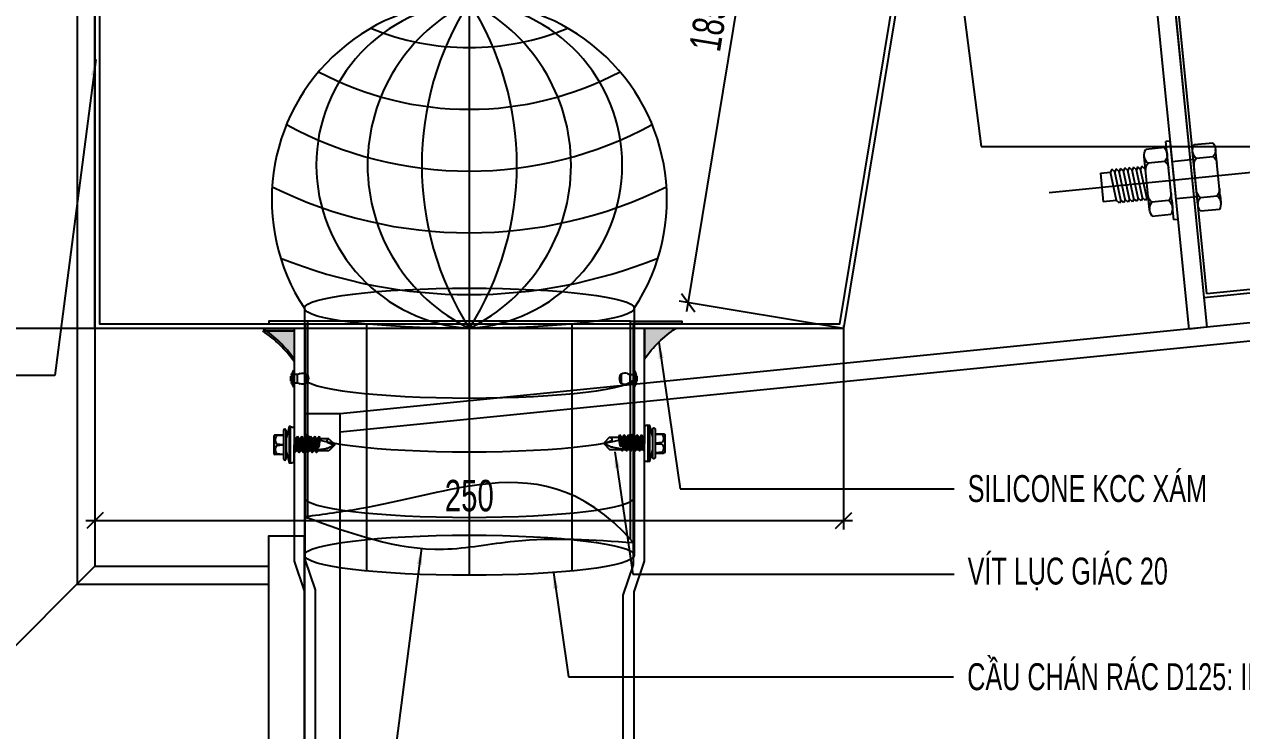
# Model space of a CAD drawing. Header units: inches. Extents: x 315041 to 662841, y -45540 to -35018.
# Drawn here: x 333324 to 333459.6, y -36438.1 to -36359.4 of the extents above; entities that cross this region are included whole.
import ezdxf

# ---------------------------------------------------------------- set-up
doc = ezdxf.new("R2010")
doc.units = ezdxf.units.IN
doc.header["$MEASUREMENT"] = 0
for name, color, linetype in [('2', 2, 'Continuous'), ('2NET-VE', 8, 'Continuous'), ('3', 3, 'Continuous'), ('5', 5, 'Continuous'), ('7', 7, 'Continuous'), ('8', 8, 'Continuous'), ('DOWNPOUT', 52, 'Continuous'), ('flashing', 6, 'Continuous'), ('GIANG', 1, 'Continuous'), ('STRUCTURE', 1, 'Continuous')]:
    doc.layers.add(name, color=color, linetype=linetype)
doc.styles.add('ST1H', font='vnshxh.shx', dxfattribs={"width": 0.7})
doc.dimstyles.new('3', dxfattribs={"dimtxt": 3.5, "dimasz": 1.8, "dimexe": 1, "dimexo": 0, "dimgap": 1, "dimtad": 1, "dimdec": 0, "dimlfac": 3, "dimzin": 0, "dimdsep": 46, "dimtxsty": 'ST1H', "dimblk": 'OBLIQUE', "dimcen": 1, "dimdle": 1, "dimclrd": 8, "dimclre": 8, "dimclrt": 3, "dimadec": 0, "dimazin": 0, "dimtfac": 1, "dimtdec": 0, "dimtix": 1, "dimtofl": 0, "dimtmove": 1, "dimatfit": 3, "dimfxl": 0.18, "dimtolj": 1, "dimtzin": 0, "dimlwd": -1, "dimlwe": -1, "dimarcsym": 1})

# ---------------------------------------------------------------- blocks, each defined once
blk = doc.blocks.new('*U235')
at = {"layer": '2NET-VE', "ltscale": 0.5}
for p, q in [((4.02871119149e-05, 8.319874689765246), (9.466706990808484, 8.319874685468669)), ((22.91343336234266, 7.38987916511723), (22.87069291986178, 7.38987916511723)), ((4.02871119149e-05, -8.320125312848058), (9.466706987119565, -8.32012531326473)), ((22.91343336234266, -7.389879165995813), (22.91174140836509, -7.389879165995813))]:
    blk.add_line(p, q, dxfattribs=at)
at = {"layer": '7', "linetype": 'Continuous'}
for p, q in [((21.91474915082497, 6.385581830747464), (23.13037662537889, 7.662698196652849)), ((22.34849698870519, -6.385581830907545), (23.84662732247149, 6.385581830747464)), ((23.13037662537889, 7.662698196652849), (23.84662732247149, 6.385581830747464)), ((23.84662732247149, 6.385581830747464), (25.06225479751291, 7.662698196652849)), ((24.28037516083921, -6.385581830907545), (25.77850549411803, 6.385581830747464)), ((25.06225479751291, 7.662698196652849), (25.77850549411803, 6.385581830747464)), ((25.77850549411803, 6.385581830747464), (26.99413296914124, 7.662698196652849)), ((26.21225333248574, -6.385581830907545), (27.71038366576819, 6.385581830747464)), ((26.99413296914124, 7.662698196652849), (27.71038366576819, 6.385581830747464)), ((27.71038366576819, 6.385581830747464), (28.92601114080596, 7.662698196652849)), ((28.14413150413591, -6.385581830907545), (29.64226183789859, 6.385581830747464)), ((28.92601114080596, 7.662698196652849), (29.64226183789859, 6.385581830747464)), ((29.64226183741473, 6.385581830747464), (30.8578893124343, 7.66269819663284)), ((30.07600967578244, -6.385581830925736), (31.57414000954876, 6.385581830747464)), ((30.07600967578244, -6.385581830925736), (31.57414000908308, 6.385581830747464)), ((30.8578893124343, 7.66269819663284), (31.57414000954876, 6.385581830747464)), ((31.57414000908308, 6.385581830747464), (32.78976748410267, 7.66269819663284)), ((32.00788784742896, -6.385581830945744), (33.50601818119527, 6.385581830747464)), ((32.78976748410267, 7.66269819663284), (33.50601818119527, 6.385581830747464)), ((33.50601818072963, 6.385581830727455), (34.72164565573101, 7.66269819663284)), ((33.93976601907914, -6.385581830945744), (35.43789635284182, 6.385581830727455)), ((33.93976601907914, -6.385581830945744), (35.43789635237615, 6.385581830747464)), ((33.93976601907914, -6.385581830945744), (35.43789635284182, 6.385581830727455)), ((34.72164565573101, 7.66269819663284), (35.43789635284182, 6.385581830727455)), ((35.43789635237615, 6.385581830747464), (36.65352382739937, 7.66269819663284)), ((35.87164419074386, -6.385581830945744), (37.36977452449199, 6.385581830727455)), ((36.65352382739937, 7.66269819663284), (37.36977452449199, 6.385581830727455)), ((41.87965121403455, 6.385581830727455), (37.36977452449199, 6.385581830727455)), ((41.87965121403455, 6.385581830727455), (41.87965121401636, -6.385581830965753)), ((22.09845355999121, -6.385581831003951), (21.66470572204915, -6.385581831003951)), ((22.34849698870519, -6.385581830907545), (21.91474915080314, -6.385581830907545)), ((22.34849698870519, -6.385581830907545), (23.06474768581963, -7.662698196812931)), ((23.06474768581963, -7.662698196812931), (24.28037516083921, -6.385581830907545)), ((24.28037516083921, -6.385581830907545), (24.99662585746617, -7.662698196812931)), ((24.99662585746617, -7.662698196812931), (26.21225333248574, -6.385581830907545)), ((26.21225333248574, -6.385581830907545), (26.92850402913452, -7.662698196812931)), ((26.92850402913452, -7.662698196812931), (28.14413150413591, -6.385581830907545)), ((28.14413150413591, -6.385581830907545), (28.86038220078105, -7.662698196812931)), ((28.86038220078105, -7.662698196812931), (30.07600967578244, -6.385581830925736)), ((30.07600967578244, -6.385581830925736), (30.79226037242758, -7.662698196812931)), ((30.79226037242758, -7.662698196812931), (32.00788784742896, -6.385581830945744)), ((32.00788784742896, -6.385581830945744), (32.72413854407775, -7.66269819683112)), ((32.72413854407775, -7.66269819683112), (33.93976601907914, -6.385581830945744)), ((33.93976601907914, -6.385581830945744), (34.65601671572429, -7.66269819683112)), ((34.65601671572429, -7.66269819683112), (35.87164419074386, -6.385581830945744)), ((35.87164419078388, -6.385581830925736), (41.87965121401636, -6.385581830965753))]:
    blk.add_line(p, q, dxfattribs=at)
at = {"layer": '8', "linetype": 'Continuous'}
for p, q in [((9.466666660932127, -17.55559797977184), (9.466666660932127, 17.55559797893329)), ((9.466666660932127, 17.55559797893329), (11.42394023400108, 17.55559797875867)), ((11.42394023384828, -17.55559797957721), (11.42394023400108, 17.55559797875867)), ((-10.24076548806624, 8.7777989853513), (-10.2407654878516, 11.85002863176863)), ((-10.240765487928, -11.8500286404868), (-10.2407654878516, 11.85002863176863)), ((-0.9216546193711109, 14.92225827810956), (-9.319110868458665, 14.92225827801315)), ((0, 8.777798985214877), (1.164153e-10, 11.85002863184684)), ((5.82077e-11, -11.85002864037039), (1.164153e-10, 11.85002863184684)), ((11.42394023400108, 8.777798989067373), (11.4239402339065, 11.85002863569933)), ((11.42394023394288, -11.85002863651789), (11.4239402339065, 11.85002863569933)), ((12.34559485337584, 14.92225828196205), (20.74305110248159, 14.92225828186383)), ((21.66470572206734, 8.777798989203795), (21.66470572185634, 11.85002863562111)), ((21.66470572189272, -11.85002863663431), (21.66470572185634, 11.85002863562111)), ((-1.38547495232342, 8.777798985313103), (-8.855290535466338, 8.777798985331293)), ((12.80941518632815, 8.777798989163779), (20.27923076947107, 8.777798989183788)), ((-10.24076548779339, -8.777798993854839), (-10.240765487928, -11.8500286404868)), ((-1.38547495232342, -8.77779899404947), (-8.855290535524544, -8.77779899404947)), ((-1.346052e-10, -8.777798993913047), (5.82077e-11, -11.85002864037039)), ((11.42394023411751, -8.77779899006237), (11.42394023394288, -11.85002863651789)), ((12.80941518632815, -8.777798990196976), (20.27923076948926, -8.777798990196976)), ((21.6647057218163, -8.777798990004161), (21.66470572189272, -11.85002863663431)), ((-9.319110868440477, -14.92225828672951), (-0.9216546193129032, -14.92225828665311)), ((20.7430511024634, -14.92225828287883), (12.34559485331763, -14.92225828280061)), ((9.466666660932127, -17.55559797977184), (11.42394023384828, -17.55559797957721))]:
    blk.add_line(p, q, dxfattribs=at)
at = {"layer": '8', "ltscale": 10}
blk.add_line((-32.75750375750795, -1.989e-12), (65.48963664654573, -4.292868183907592e-10), dxfattribs=at)
at = {"layer": '8', "linetype": 'Continuous'}
for centre, radius, start, end in [((-4.659476129978429, 11.85002863161401), 5.581289358038603, 146.6020000101309, 180), ((-6.141761090973886, 11.85002863184684), 4.099004396956814, 180, 228.5476307284402), ((-4.099004396895907, 11.85002863173043), 4.099004396956814, 311.4523692762854, 0), ((-5.581289358029606, 11.85002863184684), 5.581289358038603, 0, 33.39799999770286), ((17.00522959203069, 11.85002863569933), 5.581289358038603, 146.6020000022971, 180), ((15.52294463086061, 11.85002863558292), 4.099004396956814, 180, 228.5476307253763), ((17.56570132495678, 11.85002863569933), 4.099004396956814, 311.4523692715597, 0), ((16.08341636397951, 11.85002863546651), 5.581289358038603, 0, 33.39799998986911), ((-6.141761090915678, 5.705569339010372), 4.099004396956814, 131.4523692762853, 180), ((-4.099004396837699, 5.705569338875767), 4.099004396956814, 0, 48.54763072844033), ((15.52294463084242, 5.705569342726443), 4.099004396956814, 131.4523692715597, 180), ((17.5657013249204, 5.705569342862868), 4.099004396956814, 0, 48.54763072537632), ((-6.141761090973886, -5.705569347515727), 4.099004396956814, 180, 228.5476307284402), ((-6.141761090915678, -11.85002864035038), 4.099004396956814, 131.4523692762853, 180), ((-4.099004396895907, -5.705569347612134), 4.099004396956814, 311.4523692762854, 0), ((-4.099004396972304, -11.85002864025397), 4.099004396956814, 0, 48.54763072844033), ((15.52294463086061, -5.705569343759641), 4.099004396956814, 180, 228.5476307253763), ((15.52294463097703, -11.85002863640148), 4.099004396956814, 131.4523692715597, 180), ((17.56570132495678, -5.705569343663233), 4.099004396956814, 311.4523692715597, 0), ((17.56570132493859, -11.8500286364997), 4.099004396956814, 0, 48.54763072537632), ((-4.659476129880204, -11.85002864025397), 5.581289358038603, 180, 213.3979999977029), ((-5.581289358106005, -11.85002864040859), 5.581289358038603, 326.6020000101309, 0), ((17.00522959211073, -11.85002863655791), 5.581289358038603, 180, 213.3979999898691), ((16.08341636388493, -11.85002863640148), 5.581289358038603, 326.6020000022971, 0)]:
    blk.add_arc(centre, radius, start, end, dxfattribs=at)
blk = doc.blocks.new('*U234')
at = {"layer": '2NET-VE', "ltscale": 0.5}
for p, q in [((4.02871119149e-05, 8.319874689765246), (9.46670697776559, 8.319874685468669)), ((22.91343334929976, 7.38987916511723), (22.87069290681889, 7.38987916511723)), ((4.02871119149e-05, -8.320125312848058), (9.46670697407667, -8.32012531326473)), ((22.91343334929976, -7.389879165995813), (22.91174139532219, -7.389879165995813))]:
    blk.add_line(p, q, dxfattribs=at)
at = {"layer": '7', "linetype": 'Continuous'}
for p, q in [((21.91474913778207, 6.385581830747464), (23.13037661233599, 7.662698196652849)), ((22.34849697566229, -6.385581830907545), (23.8466273094286, 6.385581830747464)), ((23.13037661233599, 7.662698196652849), (23.8466273094286, 6.385581830747464)), ((23.8466273094286, 6.385581830747464), (25.06225478447001, 7.662698196652849)), ((24.28037514779631, -6.385581830907545), (25.77850548107513, 6.385581830747464)), ((25.06225478447001, 7.662698196652849), (25.77850548107513, 6.385581830747464)), ((25.77850548107513, 6.385581830747464), (26.99413295609835, 7.662698196652849)), ((26.21225331944284, -6.385581830907545), (27.7103836527253, 6.385581830747464)), ((26.99413295609835, 7.662698196652849), (27.7103836527253, 6.385581830747464)), ((27.7103836527253, 6.385581830747464), (28.92601112776307, 7.662698196652849)), ((28.14413149109301, -6.385581830907545), (29.64226182485569, 6.385581830747464)), ((28.92601112776307, 7.662698196652849), (29.64226182485569, 6.385581830747464)), ((29.64226182437184, 6.385581830747464), (30.85788929939141, 7.66269819663284)), ((30.07600966273954, -6.385581830925736), (31.57413999650586, 6.385581830747464)), ((30.07600966273954, -6.385581830925736), (31.57413999604019, 6.385581830747464)), ((30.85788929939141, 7.66269819663284), (31.57413999650586, 6.385581830747464)), ((31.57413999604019, 6.385581830747464), (32.78976747105978, 7.66269819663284)), ((32.00788783438607, -6.385581830945744), (33.50601816815238, 6.385581830747464)), ((32.78976747105978, 7.66269819663284), (33.50601816815238, 6.385581830747464)), ((33.50601816768673, 6.385581830727455), (34.72164564268812, 7.66269819663284)), ((33.93976600603624, -6.385581830945744), (35.43789633979893, 6.385581830727455)), ((33.93976600603624, -6.385581830945744), (35.43789633933326, 6.385581830747464)), ((33.93976600603624, -6.385581830945744), (35.43789633979893, 6.385581830727455)), ((34.72164564268812, 7.66269819663284), (35.43789633979893, 6.385581830727455)), ((35.43789633933326, 6.385581830747464), (36.65352381435648, 7.66269819663284)), ((35.87164417770096, -6.385581830945744), (37.36977451144909, 6.385581830727455)), ((36.65352381435648, 7.66269819663284), (37.36977451144909, 6.385581830727455)), ((41.87965120099166, 6.385581830727455), (37.36977451144909, 6.385581830727455)), ((41.87965120099166, 6.385581830727455), (41.87965120097347, -6.385581830965753)), ((22.09845354694831, -6.385581831003951), (21.66470570900626, -6.385581831003951)), ((22.34849697566229, -6.385581830907545), (21.91474913776024, -6.385581830907545)), ((22.34849697566229, -6.385581830907545), (23.06474767277674, -7.662698196812931)), ((23.06474767277674, -7.662698196812931), (24.28037514779631, -6.385581830907545)), ((24.28037514779631, -6.385581830907545), (24.99662584442327, -7.662698196812931)), ((24.99662584442327, -7.662698196812931), (26.21225331944284, -6.385581830907545)), ((26.21225331944284, -6.385581830907545), (26.92850401609163, -7.662698196812931)), ((26.92850401609163, -7.662698196812931), (28.14413149109301, -6.385581830907545)), ((28.14413149109301, -6.385581830907545), (28.86038218773816, -7.662698196812931)), ((28.86038218773816, -7.662698196812931), (30.07600966273954, -6.385581830925736)), ((30.07600966273954, -6.385581830925736), (30.79226035938469, -7.662698196812931)), ((30.79226035938469, -7.662698196812931), (32.00788783438607, -6.385581830945744)), ((32.00788783438607, -6.385581830945744), (32.72413853103486, -7.66269819683112)), ((32.72413853103486, -7.66269819683112), (33.93976600603624, -6.385581830945744)), ((33.93976600603624, -6.385581830945744), (34.6560167026814, -7.66269819683112)), ((34.6560167026814, -7.66269819683112), (35.87164417770096, -6.385581830945744)), ((35.87164417774098, -6.385581830925736), (41.87965120097347, -6.385581830965753))]:
    blk.add_line(p, q, dxfattribs=at)
at = {"layer": '8', "linetype": 'Continuous'}
for p, q in [((9.466666647889232, -17.55559797977184), (9.466666647889232, 17.55559797893329)), ((9.466666647889232, 17.55559797893329), (11.42394022095819, 17.55559797875867)), ((11.42394022080539, -17.55559797957721), (11.42394022095819, 17.55559797875867)), ((-10.24076548806624, 8.7777989853513), (-10.2407654878516, 11.85002863176863)), ((-10.240765487928, -11.8500286404868), (-10.2407654878516, 11.85002863176863)), ((-0.9216546193711109, 14.92225827810956), (-9.319110868458665, 14.92225827801315)), ((0, 8.777798985214877), (1.164153e-10, 11.85002863184684)), ((5.82077e-11, -11.85002864037039), (1.164153e-10, 11.85002863184684)), ((11.42394022095819, 8.777798989067373), (11.4239402208636, 11.85002863569933)), ((11.42394022089998, -11.85002863651789), (11.4239402208636, 11.85002863569933)), ((12.34559484033294, 14.92225828196205), (20.74305108943869, 14.92225828186383)), ((21.66470570902444, 8.777798989203795), (21.66470570881344, 11.85002863562111)), ((21.66470570884982, -11.85002863663431), (21.66470570881344, 11.85002863562111)), ((-1.38547495232342, 8.777798985313103), (-8.855290535466338, 8.777798985331293)), ((12.80941517328525, 8.777798989163779), (20.27923075642817, 8.777798989183788)), ((-10.24076548779339, -8.777798993854839), (-10.240765487928, -11.8500286404868)), ((-1.38547495232342, -8.77779899404947), (-8.855290535524544, -8.77779899404947)), ((-1.346052e-10, -8.777798993913047), (5.82077e-11, -11.85002864037039)), ((11.42394022107461, -8.77779899006237), (11.42394022089998, -11.85002863651789)), ((12.80941517328525, -8.777798990196976), (20.27923075644636, -8.777798990196976)), ((21.66470570877341, -8.777798990004161), (21.66470570884982, -11.85002863663431)), ((-9.319110868440477, -14.92225828672951), (-0.9216546193129032, -14.92225828665311)), ((20.7430510894205, -14.92225828287883), (12.34559484027473, -14.92225828280061)), ((9.466666647889232, -17.55559797977184), (11.42394022080539, -17.55559797957721))]:
    blk.add_line(p, q, dxfattribs=at)
at = {"layer": '8', "ltscale": 10}
blk.add_line((-32.75750375750795, -1.989e-12), (65.48963663350283, -4.292868183907592e-10), dxfattribs=at)
at = {"layer": '8', "linetype": 'Continuous'}
for centre, radius, start, end in [((-4.659476129978429, 11.85002863161401), 5.581289358038603, 146.6020000101309, 180), ((-6.141761090973886, 11.85002863184684), 4.099004396956814, 180, 228.5476307284402), ((-4.099004396895907, 11.85002863173043), 4.099004396956814, 311.4523692762854, 0), ((-5.581289358029606, 11.85002863184684), 5.581289358038603, 0, 33.39799999770286), ((17.0052295789878, 11.85002863569933), 5.581289358038603, 146.6020000022971, 180), ((15.52294461781772, 11.85002863558292), 4.099004396956814, 180, 228.5476307253763), ((17.56570131191389, 11.85002863569933), 4.099004396956814, 311.4523692715597, 0), ((16.08341635093662, 11.85002863546651), 5.581289358038603, 0, 33.39799998986911), ((-6.141761090915678, 5.705569339010372), 4.099004396956814, 131.4523692762853, 180), ((-4.099004396837699, 5.705569338875767), 4.099004396956814, 0, 48.54763072844033), ((15.52294461779953, 5.705569342726443), 4.099004396956814, 131.4523692715597, 180), ((17.56570131187751, 5.705569342862868), 4.099004396956814, 0, 48.54763072537632), ((-6.141761090973886, -5.705569347515727), 4.099004396956814, 180, 228.5476307284402), ((-6.141761090915678, -11.85002864035038), 4.099004396956814, 131.4523692762853, 180), ((-4.099004396895907, -5.705569347612134), 4.099004396956814, 311.4523692762854, 0), ((-4.099004396972304, -11.85002864025397), 4.099004396956814, 0, 48.54763072844033), ((15.52294461781772, -5.705569343759641), 4.099004396956814, 180, 228.5476307253763), ((15.52294461793413, -11.85002863640148), 4.099004396956814, 131.4523692715597, 180), ((17.56570131191389, -5.705569343663233), 4.099004396956814, 311.4523692715597, 0), ((17.5657013118957, -11.8500286364997), 4.099004396956814, 0, 48.54763072537632), ((-4.659476129880204, -11.85002864025397), 5.581289358038603, 180, 213.3979999977029), ((-5.581289358106005, -11.85002864040859), 5.581289358038603, 326.6020000101309, 0), ((17.00522957906783, -11.85002863655791), 5.581289358038603, 180, 213.3979999898691), ((16.08341635084203, -11.85002863640148), 5.581289358038603, 326.6020000022971, 0)]:
    blk.add_arc(centre, radius, start, end, dxfattribs=at)
blk = doc.blocks.new('XM150')
at = {"layer": '2', "ltscale": 0.015}
for p, q in [((68.90000000607688, 179.9999999968568), (0.9000000058440492, 180.0000000004657)), ((0.8999999975203536, 1.100000000558794), (0.9000000058440492, 180.0000000004657)), ((68.90000000607688, 179.9999999968568), (76.40000000526197, 167.0096189402975)), ((2.00000000372529, 178.9000000001397), (1.999999996740371, 2.328306436538696e-10)), ((2.00000000372529, 178.9000000001397), (68.26491470925976, 178.899999997695)), ((75.44737206102582, 166.4596189402509), (68.26491470925976, 178.899999997695)), ((76.40000000526197, 167.0096189402975), (75.44737206102582, 166.4596189402509)), ((-73.50000000023283, 12.99038106121588), (-72.5473720569862, 13.54038106126245)), ((-66.00000000046566, 3.608874976634979e-09), (-73.50000000023283, 12.99038106121588)), ((-72.5473720569862, 13.54038106126245), (-65.36491470516194, 1.100000003352761)), ((1.999999996740371, 2.328306436538696e-10), (-66.00000000046566, 3.608874976634979e-09)), ((-65.36491470516194, 1.100000003352761), (0.8999999975203536, 1.100000000558794))]:
    blk.add_line(p, q, dxfattribs=at)
at = {"layer": '5'}
blk.add_lwpolyline([(7.999999983760063, -9.999999999883585), (8.000000005296897, 139.9999999997672), (2.000000009255018, 139.9999999974389), (1.999999998894054, -10), (7.999999983760063, -9.999999999883585)], close=True, dxfattribs=at)
at = {"layer": 'GIANG', "xscale": 0.7499999999999999, "yscale": 0.7499999999999999, "zscale": 0.7499999999999999}
for name, p in [('*U235', (0.9000000036903657, 109.9973211312899)), ('*U234', (0.900000003632158, 39.99732113152277))]:
    blk.add_blockref(name, p, dxfattribs=at)
blk = doc.blocks.new('*U246')
at = {"layer": '2', "xscale": 0.008333333333333337, "yscale": 0.008333333333333337, "zscale": 0.008333333333333337, "rotation": 8.530765610063296}
blk.add_blockref('XM150', (0.1178482486984649, -0.698580519103416), dxfattribs=at)
blk = doc.blocks.new('*U247')
at = {"layer": '2', "color": 0, "linetype": 'ByBlock', "lineweight": -2, "transparency": 16777216}
blk.add_blockref('*U246', (0, 0), dxfattribs=at)
blk = doc.blocks.new('*U240')
at = {"layer": '2', "xscale": 0.008333333333333337, "yscale": 0.008333333333333337, "zscale": 0.008333333333333337, "rotation": 8.530765610063296}
blk.add_blockref('XM150', (0.1178482486984649, -0.698580519103416), dxfattribs=at)
blk = doc.blocks.new('*U241')
at = {"layer": '2', "color": 0, "linetype": 'ByBlock', "lineweight": -2, "transparency": 16777216}
blk.add_blockref('*U240', (0, 0), dxfattribs=at)
blk = doc.blocks.new('_Oblique')
at = {"color": 0, "linetype": 'ByBlock', "lineweight": -2}
blk.add_line((-0.5, -0.5), (0.5, 0.5), dxfattribs=at)
blk = doc.blocks.new('*D395')
at = {"color": 8, "linetype": 'Continuous', "transparency": 16777216}
for p, q in [((333415.2815352635, -36392.94440859745), (333415.2815352635, -36415.69611283659)), ((333331.837066212, -36396.27774193078), (333331.837066212, -36415.69611283659)), ((333330.837066212, -36414.69611283659), (333416.2815352635, -36414.69611283659))]:
    blk.add_line(p, q, dxfattribs=at)
at = {"layer": 'Defpoints', "color": 0, "transparency": 16777216}
for p in [(333415.2815352635, -36392.94440859745), (333331.837066212, -36396.27774193078), (333415.2815352635, -36414.69611283659)]:
    blk.add_point(p, dxfattribs=at)
at = {"color": 8, "transparency": 16777216, "xscale": 1.8, "yscale": 1.8, "zscale": 1.8, "rotation": 180}
blk.add_blockref('_Oblique', (333331.837066212, -36414.69611283659), dxfattribs=at)
at = {"color": 8, "transparency": 16777216, "xscale": 1.8, "yscale": 1.8, "zscale": 1.8}
blk.add_blockref('_Oblique', (333415.2815352635, -36414.69611283659), dxfattribs=at)
at = {"color": 3, "transparency": 16777216, "insert": (333373.5593007377, -36411.94611283659), "char_height": 3.5, "attachment_point": 5, "style": 'ST1H'}
blk.add_mtext('\\A1;250', dxfattribs=at)
blk = doc.blocks.new('*D396')
at = {"color": 8, "linetype": 'Continuous', "transparency": 16777216}
for p, q in [((333408.1025452284, -36328.71890529142), (333397.7773716012, -36391.40821068735)), ((333425.2816801625, -36332.56184889058), (333406.9533246864, -36329.54309710514)), ((333415.2815352635, -36393.27774193077), (333396.9531797875, -36390.25899014533))]:
    blk.add_line(p, q, dxfattribs=at)
at = {"layer": 'Defpoints', "color": 0, "transparency": 16777216}
for p in [(333425.2816801625, -36332.56184889058), (333397.9398859654, -36390.42150450948), (333415.2815352635, -36393.27774193077)]:
    blk.add_point(p, dxfattribs=at)
at = {"color": 8, "transparency": 16777216, "xscale": 1.8, "yscale": 1.8, "zscale": 1.8}
for p, rotation in [((333407.9400308643, -36329.70561146929), 80.64713084983309), ((333397.9398859654, -36390.42150450948), 260.6471308498331)]:
    blk.add_blockref('_Oblique', p, dxfattribs=dict(at, rotation=rotation))
at = {"color": 3, "transparency": 16777216, "insert": (333400.2265164257, -36359.61664348791), "char_height": 3.5, "attachment_point": 5, "rotation": 80.64713084983309, "style": 'ST1H'}
blk.add_mtext('\\A1;185', dxfattribs=at)
blk = doc.blocks.new('*D397')
at = {"color": 8, "linetype": 'Continuous', "transparency": 16777216}
for p, q in [((333331.837066212, -36300.06663289221), (333319.5401329883, -36300.06663289221)), ((333320.5401329883, -36394.27774193077), (333320.5401329883, -36299.06663289221)), ((333331.837066212, -36393.27774193077), (333319.5401329883, -36393.27774193077))]:
    blk.add_line(p, q, dxfattribs=at)
at = {"layer": 'Defpoints', "color": 0, "transparency": 16777216}
for p in [(333320.5401329883, -36300.06663289221), (333331.837066212, -36300.06663289221), (333331.837066212, -36393.27774193077)]:
    blk.add_point(p, dxfattribs=at)
at = {"color": 8, "transparency": 16777216, "xscale": 1.8, "yscale": 1.8, "zscale": 1.8}
for p, rotation in [((333320.5401329883, -36300.06663289221), 90), ((333320.5401329883, -36393.27774193077), 270)]:
    blk.add_blockref('_Oblique', p, dxfattribs=dict(at, rotation=rotation))
at = {"color": 3, "transparency": 16777216, "insert": (333317.7901329883, -36346.67218741144), "char_height": 3.5, "attachment_point": 5, "rotation": 90, "style": 'ST1H'}
blk.add_mtext('\\A1;280', dxfattribs=at)
blk = doc.blocks.new('Short_Self_drilling')
at = {"layer": 'STRUCTURE', "color": 1, "linetype": 'Continuous'}
for p, q in [((-3.430611339657064, 3.753919678788276), (-3.432241159947287, 6.753919236069512)), ((2.996096488470096, 7.185983073446356), (-3.003902626091595, 7.182723432865324)), ((3.426530505556522, 3.757644982309622), (3.424900685266298, 6.757644539590662)), ((6.427627954479767, 1.738392833212921), (-6.429513005297069, 1.731407889110349)), ((5.140815966860309, 3.758576308190055), (-5.14489680096085, 3.752988352908037)), ((-2.573002946065441, 2.897242611076892), (-5.14443113802034, 2.895845622256533)), ((2.569853437845137, 2.900036588717998), (-2.573002946065441, 2.897242611076892)), ((-2.139722270753346, 2.804301490893651), (-2.139772891068527, 2.897477973489782)), ((6.254783779336451, 0.0033980583401509), (0, 0)), ((2.153436330773339, 2.803610794889015), (2.153384068114194, 2.899810331941417)), ((2.155231403857344, -0.5005684986439779), (2.15495177851361, 0.0141360434123012)), ((5.141281629800816, 2.901433577538357), (2.569853437845137, 2.900036588717998)), ((2.991563898096242, -1.173873452849355), (-2.701271820829788, -0.2300478911484528)), ((2.992392778130254, -2.699587513408329), (-2.700442940795775, -1.755761951707427)), ((2.993221658163487, -4.225301573973735), (-2.699614060763321, -3.281476012272638)), ((-2.137447682919757, -1.38251746946623), (-2.137727308262713, -0.8678129274101462)), ((-2.136618802886524, -2.908231530031636), (-2.136898428229479, -2.393526987975357)), ((-2.135789922853291, -4.433945590590611), (-2.136069548196246, -3.919241048534526)), ((2.156060283889798, -2.026282559202952), (2.155780658547623, -1.511578017146868)), ((2.15688916392459, -3.551996619768162), (2.156609538580076, -3.037292077712078)), ((2.994050538196721, -5.751015634532515), (-2.698785180729308, -4.807190072831807)), ((2.994879418229954, -7.276729695091684), (-2.697956300695295, -6.332904133390587)), ((-1.907191146453572, -7.989583161942521), (-2.697127420662841, -7.858618193949756)), ((-2.136158421138263, -12.33087536617618), (-2.138249313164383, -8.482184079380202)), ((-2.134961042819278, -5.959659651149584), (-2.135240668163012, -5.444955109093501)), ((-2.134132162785265, -7.485373711708558), (-2.134411788129, -6.970669169652475)), ((2.995708298264746, -8.802443755650854), (-1.142445727708296, -8.11637169230341)), ((2.157718043957824, -5.077710680327137), (2.157438418614089, -4.563006138271052)), ((2.158546923991057, -6.603424740886306), (2.158267298648102, -6.088720198830222)), ((2.15937580402429, -8.129138801445281), (2.159096178681335, -7.614434259389196)), ((2.149547514491652, -12.31434126327446), (2.147825613319842, -9.144849030159936))]:
    blk.add_line(p, q, dxfattribs=at)
for points in [[(-0.1341407912236069, 3.755710563915012), (-0.330345590953844, 6.230310601738112, 0.3388783609517814), (-3.136335632067389, 6.228786181678383), (-3.329851547487903, 3.753974418914497)], [(3.295402521552594, 3.757573743949576), (3.099197721822357, 6.232173781772481, 0.3388783609517814), (0.2932076807080323, 6.230649361712753), (0.0996917652875189, 3.755837598948866)], [(-6.429280173826034, 1.302836523784402, -0.0888693454293002), (-6.25478377933567, -0.0033980583403458), (0, 0)], [(-0.0831780369654942, -14.04042361661777), (-1.03952331320709, -12.24293085970332, -0.1486571711961959), (-1.399506232658105, -11.20425887450743), (-1.950379671918978, -7.716112156382742, -0.8150058696070384), (-1.207708120741569, -7.772025647410178, 0.1508326184272741), (-0.8461097890631208, -8.67637043731208)], [(2.149547514491652, -12.31434126327446), (0.1736163688643241, -14.2353829229142, -0.3335959825449872), (-0.1674471447708389, -14.24431018685326), (-2.136158421138263, -12.33087536617618)], [(2.149547514491652, -12.31434126327446), (1.711418715799611, -11.69935902120947, 0.522420288142555), (0.8806162489542787, -11.70855234734862), (-0.1674471447708389, -14.24431018685326)]]:
    blk.add_lwpolyline(points, format="xyb", dxfattribs=at)
blk.add_lwpolyline([(6.427860785949242, 1.309821467886779), (6.427627954479767, 1.738392833212921), (2.141332692833592, 2.806627274651808), (-2.144380960424314, 2.804298959951016), (-6.429513005297069, 1.731407889110349), (-6.429280173826034, 1.302836523784402)], close=True, dxfattribs=at)
for points in [[(2.991563898096242, -1.173873452849355), (2.155780993783212, -1.512195084185675), (-2.14239666522995, -0.8481802353483413), (-2.701271820829788, -0.2300478911484528), (-2.356202546260776, -0.0012800624287723)], [(2.992392778130254, -2.699587513408329), (2.156609873816445, -3.037909144744844), (-2.141567785197496, -2.37389429590751), (-2.700442940795775, -1.755761951707427), (-2.137447682919757, -1.38251746946623), (2.156060283889798, -2.026282559202952), (2.992392778130254, -2.699587513408329)], [(2.993221658163487, -4.225301573973735), (2.157438753850458, -4.56362320531025), (-2.140738905162704, -3.899608356472721), (-2.699614060763321, -3.281476012272638), (-2.136618802886524, -2.908231530031636), (2.15688916392459, -3.551996619768162), (2.993221658163487, -4.225301573973735)], [(-1.178973661122914, -0.0006405051596759999), (2.155231403857344, -0.5005684986439779), (2.991563898096242, -1.173873452849355)], [(2.994050538196721, -5.751015634532515), (2.158267633882912, -6.089337265869223), (-2.13991002512947, -5.425322417031696), (-2.698785180729308, -4.807190072831807), (-2.135789922853291, -4.433945590590611), (2.157718043957824, -5.077710680327137), (2.994050538196721, -5.751015634532515)], [(2.994879418229954, -7.276729695091684), (2.159096513917704, -7.615051326428198), (-2.139081145097017, -6.951036477590864), (-2.697956300695295, -6.332904133390587), (-2.134961042819278, -5.959659651149584), (2.158546923991057, -6.603424740886306), (2.994879418229954, -7.276729695091684)], [(-1.82255174405405, -8.525522331768894), (-2.138252265063004, -8.476750538149838), (-2.697127420662841, -7.858618193949756), (-2.134132162785265, -7.485373711708558), (-1.830993748842177, -7.530826038752299)], [(-1.26446323386803, -7.615771163026237), (2.15937580402429, -8.129138801445281), (2.995708298264746, -8.802443755650854)], [(2.995708298264746, -8.802443755650854), (2.159925393950938, -9.140765386987173), (-0.8461097890631208, -8.67637043731208)]]:
    blk.add_lwpolyline(points, dxfattribs=at)
for centre, radius, start, end in [((-3.00366979462134, 6.754152067539183), 0.4285714285714286, 90.03112727622582, 180.0311272761997), ((2.996329319940351, 6.757411708120407), 0.4285714285714286, 0.0311272761997568, 90.03112727622582), ((-4.990675107008168, 3.324500645651953), 0.4553965811850028, 109.7948656341679, 250.2673889182501), ((5.067819174060787, 3.329965159149001), 0.4347827605151089, 279.7275654188923, 80.33468913347895), ((9.987420900819416, 0.1735689433930604), 3.736514152360963, 162.296318979917, 182.6103064937473)]:
    blk.add_arc(centre, radius, start, end, dxfattribs=at)
blk = doc.blocks.new('RIVET')
at = {"color": 8}
for p, q in [((-3.914987789030417, 1.084325839266965), (-4.167331088101491, 4.72939e-11)), ((-4.167331088101491, 4.72939e-11), (-3.914987789030417, -1.084325839208757)), ((-3.914987789030417, -1.084325839208757), (-3.914987789030417, 1.084325839266965)), ((-3.54093686575652, -1.317140908056896), (-3.54093686575652, 1.317140908151485)), ((-0.9629095086711456, -1.249999999952705), (-0.9629095086711456, 1.250000000047293)), ((-0.9629095086711456, 1.250000000047293), (-0.0625000000582077, 1.250000000047293)), ((0, 1.31250000003274), (0, 2.437500000025464)), ((0, -1.312499999974533), (0, 1.31250000003274)), ((0.0625000000582077, 2.500000000047291), (0.0863728756667115, 2.500000000047291)), ((0.1422745751915499, 2.465450849751503), (0.6840169943461656, 1.381966011296754)), ((0.1422745751915499, -2.465450849693295), (0.1422745751915499, 2.465450849751503)), ((0.7499999999708955, 1.102457514109119), (0.7499999999708955, -1.10245751401453)), ((0.9175378023064692, 0.6875000000327418), (0.7499999999708955, 0.6875000000327418)), ((0.9175378023064692, -0.6874999999745333), (0.9175378023064692, 0.6875000000327418)), ((-0.0625000000582077, -1.249999999952705), (-0.9629095086711456, -1.249999999952705)), ((0, -2.437499999967258), (0, -1.312499999974533)), ((0.0863728756667115, -2.499999999952705), (0.0625000000582077, -2.499999999952705)), ((0.6840169943461656, -1.381966011202166), (0.1422745751915499, -2.465450849693295)), ((0.9175378023064692, -0.6874999999745333), (0.7499999999708955, -0.6874999999745333))]:
    blk.add_line(p, q, dxfattribs=at)
for centre, radius, start, end in [((-3.413812949875134, 0.6960071749308554), 0.6340091517821423, 101.566667877257, 142.2308755650048), ((-2.516829869564389, -0.1326427478743425), 1.775012053210235, 64.63521389712217, 125.2368516401208), ((-0.9140571189345786, 2.958867628451116), 1.709565771609959, 240.4783234104565, 268.3624983159883), ((-0.0625000000582077, 1.31250000003274), 0.0624999999999965, 270, 0), ((0.0625000000582077, 2.437500000025464), 0.0625000000000142, 90, 180), ((0.0863728756667115, 2.437500000025464), 0.0624999999999609, 26.56505117707799, 90), ((0.1249999999708962, 1.102457514109119), 0.6250000000000582, 0, 26.56505117707799), ((5.368688533635577, 0.6158487672400954), 4.451727387475298, 179.0777758487487, 187.9517589927636), ((5.769411376822973, -0.6404616965919552), 4.852101584400593, 172.415007190585, 180.5554579667828), ((-3.413812949875134, -0.696007174836268), 0.6340091517821188, 217.7691244349952, 258.4333321227429), ((-2.516829869564389, 0.1326427479325504), 1.775012053210252, 234.7631483598792, 295.3647861028779), ((-0.9140571189345786, -2.958867628392908), 1.709565771609953, 91.63750168401172, 119.5216765895436), ((-0.0625000000582077, -1.312499999974533), 0.0625000000000142, 0, 90), ((0.0625000000582077, -2.437499999967258), 0.0624999999999965, 180, 270), ((0.0863728756667115, -2.437499999967258), 0.0624999999999328, 270, 333.434948822922), ((0.1249999999708962, -1.10245751401453), 0.6250000000000706, 333.434948822922, 0)]:
    blk.add_arc(centre, radius, start, end, dxfattribs=at)
blk = doc.blocks.new('A$C074D4DC8')
at = {"color": 9}
for p, q in [((79.9853368596523, 232.1651677974151), (79.9853368596523, 100.0000538169406)), ((13.19789956492604, 108.126114451501), (13.19789956492604, 8.126114451501053)), ((146.7727741543785, 108.126114451501), (146.7727741543785, 8.126114451501053)), ((38.41240113833918, 101.7662813515926), (38.41240113833918, 1.766281351592623)), ((79.98533685848815, 100.000053815078), (79.98533685848815, 5.38169406354e-05)), ((121.5582725809654, 101.7662813515926), (121.5582725809654, 1.766281351592623))]:
    blk.add_line(p, q, dxfattribs=at)
for centre, radius, start, end in [((79.9853368596523, 152.165167797415), 80, 326.5994902991368, 213.4005097008632), ((84.24552193382988, 166.0826108071778), 66.21973659894905, 93.68861805107456, 266.3113819489255), ((112.3752538942499, 166.0826108071778), 73.59355314072057, 116.1114705988063, 243.8885294011937), ((183.6780491165118, 166.0826108071778), 122.9596800319186, 147.4909556688997, 212.5090443311003), ((-23.70737539720721, 166.0826108071778), 122.9596800319186, 327.4909556671074, 32.50904433289263), ((47.59541982505471, 166.0826108071778), 73.59355314072057, 296.1114705988062, 63.88852940119371), ((75.72515178547474, 166.0826108071778), 66.21973659894905, 273.6886180510745, 86.31138194892547), ((79.9853368596523, 318.6700596163282), 105, 247.691238661642, 292.3087613383582), ((79.9853368596523, 318.6700596163282), 130, 241.9998723165776, 298.0001276834224), ((79.9853368596523, 318.6700596163282), 155, 241.47070446274, 298.52929553726), ((79.9853368596523, 318.6700596163282), 180, 243.6717606273835, 296.3282393726165), ((79.9853368596523, 318.6700596163282), 205, 248.1186305095578, 291.8813694904422)]:
    blk.add_arc(centre, radius, start, end, dxfattribs=at)
for centre in [(79.9853368596523, 108.126114451501), (79.9853368596523, 8.126114451501053)]:
    blk.add_ellipse(centre, major_axis=(-66.78743729472626, 0), ratio=0.1216704961847979, dxfattribs=at)
for centre in [(79.9853368596523, 79.88975284027401), (79.9853368596523, 58.12611445150104), (79.9853368596523, 31.58283363282681)]:
    blk.add_ellipse(centre, major_axis=(-66.78743729472626, 0), ratio=0.1216704961847979, start_param=0, end_param=3.141592653589792, dxfattribs=at)
blk = doc.blocks.new('PHEU THU NUOC')
at = {"color": 8}
blk.add_line((312268.6548769803, -34593.70731350573), (312298.0821861905, -34593.70731350573), dxfattribs=at)
for points in [[(312268.6548769803, -34613.62159191036), (312268.6548769803, -34593.70731350573), (312263.9995300391, -34593.70731350573), (312263.9995300391, -34593.94959921829), (312268.4125912631, -34593.94959921829), (312268.4125912631, -34613.90014134629)], [(312298.0821861905, -34611.73350090512), (312298.0821861905, -34593.70731350573), (312301.6559004764, -34593.70731350573), (312301.6559004764, -34593.94959921986), (312298.3244719036, -34593.94959921986), (312298.3244718952, -34611.76545789505)]]:
    blk.add_lwpolyline(points, dxfattribs=at)
blk.add_open_spline([(312268.4121954361, -34613.90028832034), (312273.094550508, -34608.51648132924), (312281.2327701772, -34607.66072551404), (312290.7919375534, -34610.53752686001), (312296.6532139721, -34611.32930140191), (312298.3244718952, -34611.54913134602)], degree=3, knots=[0, 0, 0, 0, 20.01585321002271, 34.78877780641354, 40.6754577737671, 40.6754577737671, 40.6754577737671, 40.6754577737671], dxfattribs=at)
blk.add_spline([(312298.3244718952, -34611.54913134602), (312285.7296370595, -34614.48909301186), (312279.2381092439, -34613.75927421225), (312268.4121954361, -34613.90028832034)], degree=3, dxfattribs=at)

msp = doc.modelspace()

# ---------------------------------------------------------------- hatches: boundary and pattern name
at = {"layer": '2'}
h = msp.add_hatch(color=142, dxfattribs=at)
edge = h.paths.add_edge_path()
edge.add_arc((333342.8587622636, -36404.66875027566), 13.73327505338382, 35.51708545572728, 56.04185794932218)
edge.add_line((333350.5299924586, -36393.2777419363), (333354.036855995, -36393.2777419363))
edge.add_line((333354.036855995, -36393.2777419363), (333354.036855995, -36396.69046322662))
h = msp.add_hatch(color=142, dxfattribs=at)
edge = h.paths.add_edge_path()
edge.add_arc((333342.8587622598, -36404.96487725972), 13.73327505338382, 35.51708545572728, 56.04185794932218)
edge.add_line((333350.5299924549, -36393.57386892013), (333354.0368559912, -36393.57386892013))
edge.add_line((333354.0368559894, -36393.57386892013), (333354.0368559894, -36396.98659021045))
h = msp.add_hatch(color=142, dxfattribs=at)
edge = h.paths.add_edge_path()
edge.add_arc((333404.2598409646, -36404.66875027543), 13.73327505338382, 483.9581420506778, 504.4829145442727, ccw=False)
edge.add_line((333396.5886107695, -36393.2777419363), (333393.0817472332, -36393.2777419363))
edge.add_line((333393.0817472332, -36393.2777419363), (333393.0817472332, -36396.69046322662))

# ---------------------------------------------------------------- linework, layer by layer
at = {"color": 152, "true_color": 0x2854d7}
msp.add_lwpolyline([(333332.337066212, -36300.06663289221), (333332.337066212, -36392.77774193077), (333414.8571497705, -36392.77774193077), (333424.8504606338, -36332.10247706243), (333441.7905789064, -36330.43909827126), (333441.840330766, -36330.93661686637), (333425.2815352636, -36332.56186338047), (333415.2815352635, -36393.27774193077), (333331.837066212, -36393.27774193077), (333331.837066212, -36300.06663289221)], close=True, dxfattribs=at)
at = {"layer": '2'}
for p, q in [((333329.8370662106, -36171.93988456209), (333329.8370662101, -36421.77768459411)), ((333620.5094932516, -36376.68827946538), (333359.1761599176, -36402.82161279868)), ((333620.5094932516, -36378.69825458976), (333359.1761599176, -36404.83158792283)), ((333359.1761599176, -36523.519740679), (333359.1761599176, -36402.82161279868)), ((333265.1699173574, -36486.44435126086), (333331.837066212, -36419.77768459411)), ((333331.837066212, -36419.77768459411), (333351.1761599176, -36419.77768459411)), ((333329.8370662101, -36421.77768459411), (333351.1761599176, -36421.77768459411))]:
    msp.add_line(p, q, dxfattribs=at)
msp.add_lwpolyline([(333331.837066212, -36171.93988456209), (333331.837066212, -36419.77768459411)], dxfattribs=at)
at = {"layer": '2', "color": 142}
for points in [[(333350.5299924586, -36393.27774193793), (333354.036855995, -36393.27774193793), (333354.036855995, -36396.69046322842, 0.08979640819302621)], [(333350.5299924549, -36393.57386892013), (333354.0368559894, -36393.57386892013), (333354.0368559894, -36396.98659021085, 0.08979640819302621)], [(333396.5886107695, -36393.2777419363), (333393.0817472332, -36393.2777419363), (333393.0817472332, -36396.69046322656, -0.08979640819302621)]]:
    msp.add_lwpolyline(points, format="xyb", close=True, dxfattribs=at)
at = {"layer": '2'}
for points in [[(333355.1761599157, -36519.77768459411), (333359.1761599176, -36519.77768459411), (333359.1761599176, -36402.82161279868), (333355.1761599157, -36402.82161279868)], [(333351.1761599176, -36519.77768459411), (333355.1761599157, -36519.77768459411), (333355.1761599157, -36416.44435126062), (333351.1761599176, -36416.44435126062)]]:
    msp.add_lwpolyline(points, close=True, dxfattribs=at)
at = {"layer": 'DOWNPOUT', "color": 222}
for points in [[(333391.9378539335, -36523.519740679), (333391.9378539335, -36422.63774489941), (333393.0817472332, -36419.23587255905), (333393.0817472332, -36393.2777419363), (333354.036855995, -36393.2777419363), (333354.036855995, -36419.23587255905), (333355.1807492946, -36422.63774489941), (333355.1807492946, -36523.519740679)], [(333356.4009021439, -36523.519740679), (333356.4009021439, -36422.4380965466), (333355.2570088443, -36419.03622420462), (333355.2570088443, -36393.2777419363)], [(333390.7177010842, -36523.519740679), (333390.7177010842, -36423.02755686225), (333391.8615943838, -36419.62568452003), (333391.8615943838, -36393.86720225172)]]:
    msp.add_lwpolyline(points, dxfattribs=at)

# ---------------------------------------------------------------- block references
at = {"color": 9, "xscale": 0.2752669136971235, "yscale": 0.275266912765801, "zscale": 0.2752669127105037}
msp.add_blockref('A$C074D4DC8', (333351.5419848741, -36420.80444802138), dxfattribs=at)
at = {"color": 9, "linetype": 'Continuous', "xscale": -1.222222222015262, "yscale": 1.222222222248092, "zscale": 1.222222222222222}
msp.add_blockref('PHEU THU NUOC', (715053.2316802118, 5888.716212889143), dxfattribs=at)
at = {"color": 1}
for p, xscale, yscale, zscale, rotation in [((333354.0368559894, -36406.2542811253), 0.3150483436608913, 0.3150483437348157, 0.3150483438355143, 89.9688728682367), ((333393.0817472388, -36406.09742326526), -0.3150483436608913, 0.3150483455974609, 0.3150483446712019, 270.0311271317633)]:
    msp.add_blockref('Short_Self_drilling', p, dxfattribs=dict(at, xscale=xscale, yscale=yscale, zscale=zscale, rotation=rotation))
at = {"layer": '2', "xscale": -40.00000000090692, "yscale": 40, "zscale": 40, "rotation": 14.24135874725903}
for name, p in [('*U247', (333453.7952971731, -36361.53509293946)), ('*U241', (333453.7952971731, -36361.53509294063))]:
    msp.add_blockref(name, p, dxfattribs=at)
at = {"layer": 'flashing', "color": 0, "ltscale": 500}
for p, xscale, yscale, zscale in [((333354.0368559894, -36398.88503105896), -0.3828712496906519, 0.3828712534159422, 0.3828712522045855), ((333391.8615943894, -36398.88503105709), 0.3828712496906519, 0.3828712503891438, 0.3828712503891438)]:
    msp.add_blockref('RIVET', p, dxfattribs=dict(at, xscale=xscale, yscale=yscale, zscale=zscale))

# ---------------------------------------------------------------- dimensions: what is measured, and where the dimension line sits
at = {"color": 8}
dim = msp.add_linear_dim(base=(333320.5401329883, -36300.06663289221), p1=(333331.837066212, -36393.27774193077), p2=(333331.837066212, -36300.06663289221), angle=90, dimstyle='3', dxfattribs=at)
dim.commit()
dim.dimension.update_dxf_attribs({"geometry": '*D397', "text_midpoint": (333317.7901329883, -36346.67218741144)})
at = {"color": 1}
dim = msp.add_aligned_dim(p1=(333425.2816801625, -36332.56184889058), p2=(333415.2815352635, -36393.27774193077), distance=-17.57529210530314, dimstyle='3', dxfattribs=at)
dim.commit()
dim.dimension.update_dxf_attribs({"geometry": '*D396', "text_midpoint": (333400.2265164257, -36359.61664348791)})
dim = msp.add_linear_dim(base=(333415.2815352635, -36414.69611283659), p1=(333331.837066212, -36396.27774193078), p2=(333415.2815352635, -36392.94440859745), dimstyle='3', dxfattribs=at)
dim.commit()
dim.dimension.update_dxf_attribs({"geometry": '*D395', "text_midpoint": (333373.5593007377, -36411.94611283659)})

# ---------------------------------------------------------------- leaders
at = {"color": 9}
for points in [[(333422.4921196096, -36310.16281063382, 5.218138291970067e-06), (333430.6043153868, -36372.99459360673, 5.218138291970067e-06), (333474.5845034029, -36372.99459360673, 5.218138291970067e-06)], [(333331.917780137, -36363.32066369333), (333327.3690172823, -36398.55241701067), (333309.7338502675, -36398.55241701067)], [(333394.6819539443, -36394.82665070664), (333397.0584274977, -36411.15553874645), (333429.1026412264, -36411.15553874645)], [(333368.2276000498, -36417.79654945732), (333363.678837195, -36453.02830277466), (333338.0317183233, -36453.02830277466)]]:
    msp.add_leader(points, dimstyle='3', override={"dimgap": 1, "dimtad": 0}, dxfattribs=at)

# ---------------------------------------------------------------- next in the draw order: texts
at = {"layer": '3', "insert": (333429.1026412264, -36411.15553874645), "char_height": 3, "attachment_point": 4, "style": 'ST1H', "bg_fill": 2}
msp.add_mtext('\\A1;SILICONE KCC X¸M', dxfattribs=at)

# ---------------------------------------------------------------- next in the draw order: leaders
at = {"color": 9}
msp.add_leader([(333389.7944321988, -36407.05086838648), (333391.7753525648, -36420.66188746362), (333429.1026412264, -36420.66188746362)], dimstyle='3', override={"dimgap": 1, "dimtad": 0}, dxfattribs=at)

# ---------------------------------------------------------------- next in the draw order: texts
at = {"layer": '3', "insert": (333429.1026412264, -36420.66188746362), "char_height": 3, "attachment_point": 4, "style": 'ST1H', "bg_fill": 2}
msp.add_mtext('\\A1;VÝT LôC GI¸C 20', dxfattribs=at)

# ---------------------------------------------------------------- next in the draw order: leaders
at = {"color": 9}
msp.add_leader([(333382.9360098277, -36420.49161737411), (333384.6290432957, -36432.12454882764), (333429.054994705, -36432.12454882764)], dimstyle='3', override={"dimgap": 1, "dimtad": 0}, dxfattribs=at)

# ---------------------------------------------------------------- next in the draw order: texts
at = {"layer": '3', "insert": (333429.054994705, -36432.12454882764), "char_height": 3, "attachment_point": 4, "style": 'ST1H', "bg_fill": 2}
msp.add_mtext('\\A1;CÇU CH¸N R¸C D125: INOX 304', dxfattribs=at)

doc.saveas('drawing.dxf')
